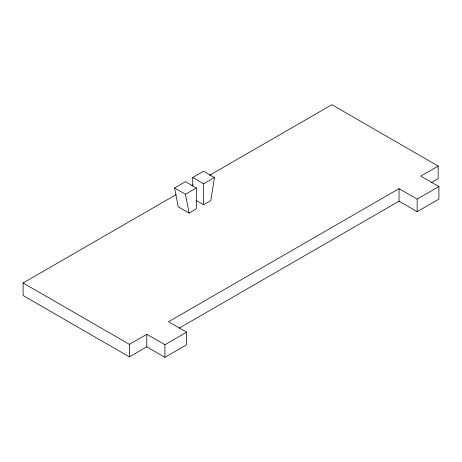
<?xml version="1.0" encoding="UTF-8"?>
<svg xmlns="http://www.w3.org/2000/svg" width="462" height="462" viewBox="0 0 462 462"><rect width="100%" height="100%" fill="white"/><g stroke="black" fill="none" stroke-linecap="round" stroke-linejoin="round"><path stroke-width="0.69" d="M192.712 186.169L192.712 177.506L203.586 171.229L214.46 177.506L210.834 200.525L203.586 204.712L196.338 200.525M174.59 187.97L185.464 181.693L196.338 187.97L196.338 208.893L189.091 213.08L178.217 206.803L174.59 187.97L185.464 194.248L189.091 213.08M179.152 328.159L399.035 201.213L417.157 211.677L438.9 199.122L438.9 186.567L417.157 199.122L399.035 188.658L168.532 321.737L186.654 332.195L186.654 344.75L164.911 357.305L146.789 346.847L129.389 356.889L23.1 295.524L23.1 282.969L176.241 194.554M191.869 185.528L193.116 184.806M209.373 175.427L331.883 104.695L438.172 166.06L438.172 178.615L431.341 182.559M185.464 194.248L196.338 187.97M192.712 177.506L203.586 183.784L214.46 177.506M23.1 282.969L129.389 344.334L146.789 334.292L164.911 344.75L186.654 332.195M438.172 166.06L420.778 176.103L438.9 186.567M417.157 199.122L417.157 211.677M399.035 188.658L399.035 201.213M203.586 183.784L203.586 204.712M164.911 344.75L164.911 357.305M146.789 334.292L146.789 346.847M129.389 344.334L129.389 356.889"/></g></svg>
